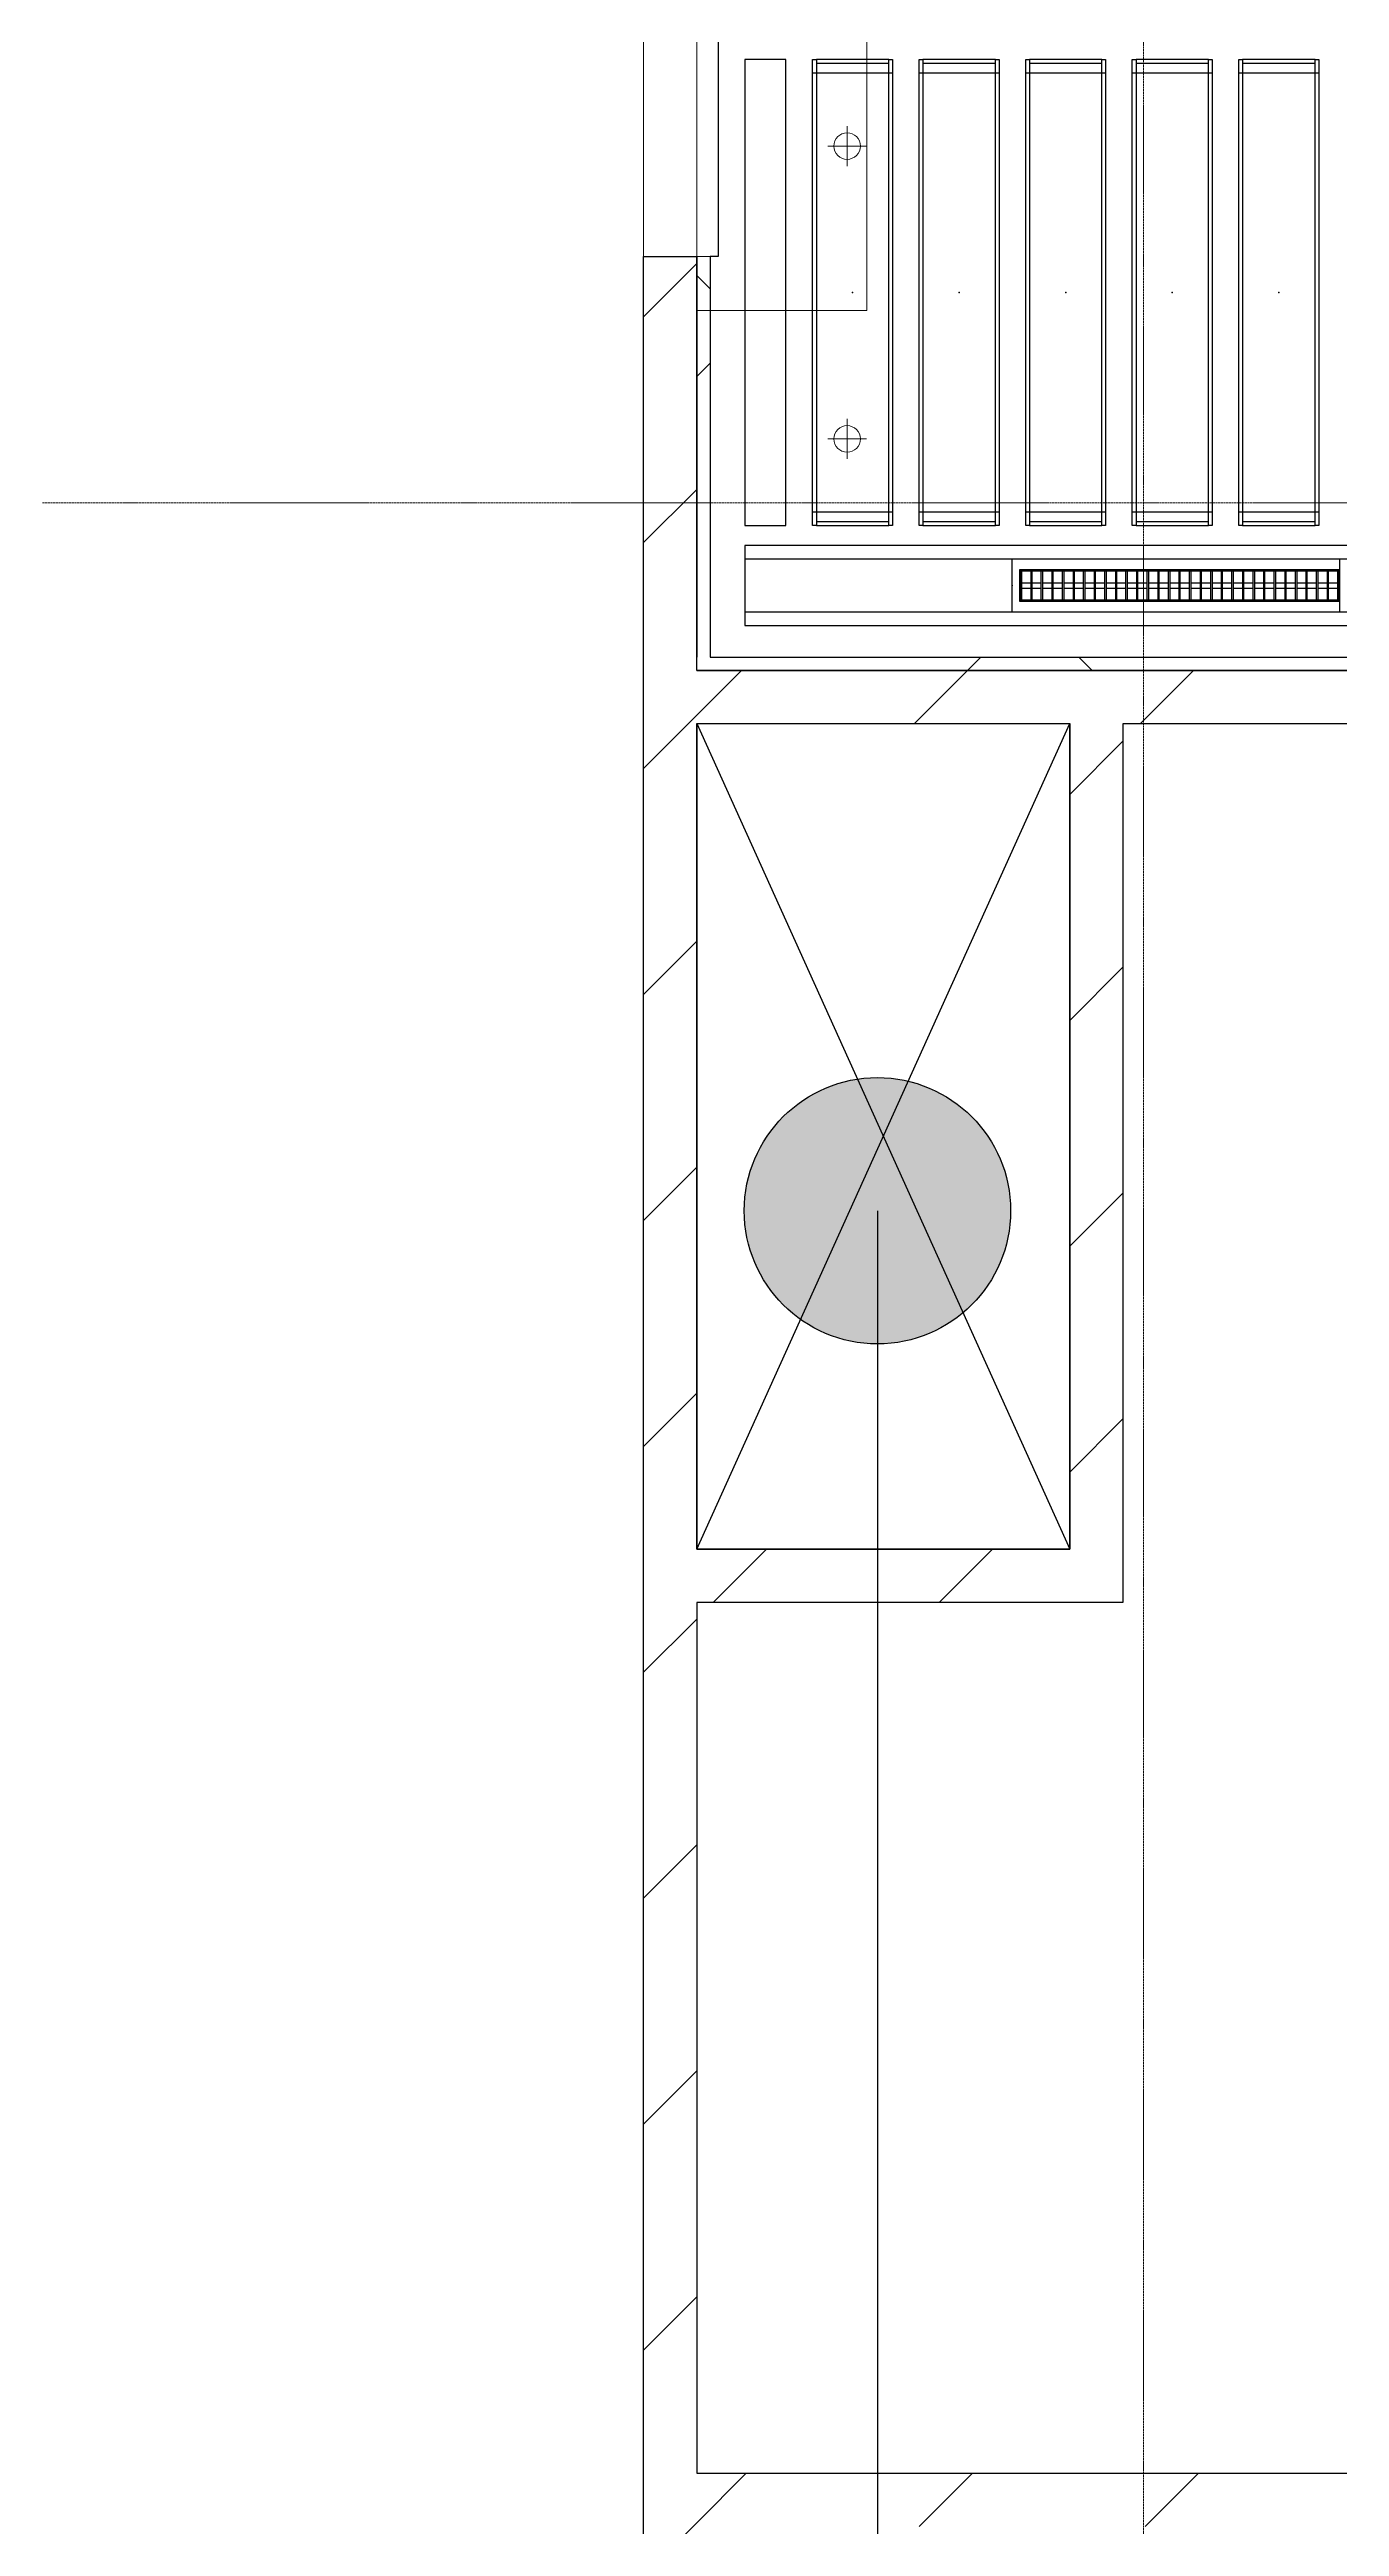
# Model space of a CAD drawing. Header units: millimetres. Extents: x -962357 to -591933, y -35273 to 59420.
# Drawn here: x -725986 to -721144, y -4020 to 5283 of the extents above; entities that cross this region are included whole.
import ezdxf
from ezdxf.enums import TextEntityAlignment as Align

# ---------------------------------------------------------------- set-up
doc = ezdxf.new("R2010")
doc.units = ezdxf.units.MM
doc.linetypes.add('DPA_Grid _ Level 100', pattern=[10, 5.5, -1.6, 1.3, -1.6])
for name, color, linetype in [('000 - WIPEOUT', 250, 'Continuous'), ('001 - ASCESSORIES', 251, 'Continuous'), ('A04_TUBE SERIES', 2, 'Continuous'), ('A11_ALU.SOLID SHEET', 2, 'Continuous')]:
    doc.layers.add(name, color=color, linetype=linetype)
for name, color, linetype, lineweight in [('008 - LIGHTING', 1, 'Continuous', 9), ('_ _ A-DETL-OPENING', 1, 'Continuous', 25), ('A-DETL-GENF', 2, 'Continuous', 9), ('A-DOOR', 3, 'Continuous', 25), ('A-DOOR-E', 2, 'Continuous', 25), ('A-DOOR-HDLN', 2, 'Continuous', 9), ('A-GLAZ-CURT', 2, 'Continuous', 9), ('A-ROOM-IDEN', 3, 'Continuous', 25), ('A-WALL', 5, 'Continuous', 9), ('A-WALL-FNSH', 2, 'Continuous', 9), ('A-WALL-PATT', 1, 'Continuous', 9), ('E-LITE-EQPM', 2, 'Continuous', 9), ('S-GRID', 251, 'Continuous', 9), ('WALL-E', 2, 'Continuous', 9)]:
    doc.layers.add(name, color=color, linetype=linetype, lineweight=lineweight)
pattern_1 = [(45, (2.4, 1), (-424.26407, 424.26407), [])]
pattern_2 = [(45, (2.4, 1), (-1060.6602, 1060.6602), []), (135, (2.4, 1), (-1060.6602, -1060.6602), [])]

# ---------------------------------------------------------------- blocks, each defined once
blk = doc.blocks.new('M_Door-Overhead-Rolling - RS-18924030-4130-01 MULTI-PURPOSE LEVEL - REFLECTED CEILING PLAN')
at = {"layer": 'A-DOOR', "lineweight": 9}
for p, q in [((-1280, 180), (1280, 180)), ((-1280, 100), (-1280, 180)), ((1280, 100), (-1280, 100)), ((1280, 180), (1280, 100))]:
    blk.add_line(p, q, dxfattribs=at)
at = {"layer": 'A-DOOR-HDLN'}
for p, q in [((-1483.2, 738.8), (1483.2, 738.8)), ((-1483.2, 100), (-1483.2, 738.8)), ((1483.2, 100), (1483.2, 738.8)), ((-1483.2, 100), (-1280, 100)), ((1280, 100), (1483.2, 100))]:
    blk.add_line(p, q, dxfattribs=at)
blk = doc.blocks.new('PPLS-PP19_Custom Tile Pattern - Custom Tile Pattern-V70-4130-01 MULTI-PURPOSE LEVEL - REFLECTED CEILING PLAN')
at = {"layer": 'A-GLAZ-CURT'}
for p, q in [((-300, 0), (300, 0)), ((300, 0), (-300, 0)), ((-134.2, 0), (-140, 0)), ((230.1, 0), (300, 0)), ((-300, -50), (300, -50)), ((300, -50), (-300, -50))]:
    blk.add_line(p, q, dxfattribs=at)
at = {"layer": 'A-GLAZ-CURT', "flags": 128}
for points in [[(-300, 0), (-291.6, 0), (-283.3, 0), (-275.2, 0), (-267.3, 0), (-259.5, 0), (-251.8, 0), (-244.2, 0), (-236.7, 0), (-229.4, 0), (-222.1, 0), (-214.8, 0), (-207.7, 0), (-200.8, 0), (-194, 0), (-187.5, 0), (-181.4, 0)], [(-190.4, 0), (-196.4, 0), (-202.6, 0), (-209, 0), (-215.7, 0), (-222.6, 0), (-229.7, 0), (-237, 0), (-244.4, 0), (-252, 0), (-259.7, 0), (-267.5, 0), (-275.5, 0), (-283.6, 0), (-291.7, 0), (-300, 0)], [(-149.4, 0), (-141.8, 0), (-132.8, 0), (-126.1, 0)]]:
    blk.add_lwpolyline(points, dxfattribs=at)
at = {"layer": 'A-GLAZ-CURT'}
for points, knots in [([(-300, 0), (-284.7, 0), (-236.6, 0), (-176.1, 0), (-138.3, 0), (-124.9, 0)], [-5323.127839, -5323.127839, -5323.127839, -5323.127839, -4502.809032, -2700.551212, -1108.984966, -1108.984966, -1108.984966, -1108.984966]), ([(-159.2, 0), (-159.6, 0), (-163.4, 0), (-174, 0), (-185.6, 0), (-209.8, 0), (-232, 0), (-248.9, 0), (-253.5, 0), (-253.7, 0)], [-2257.973564, -2257.973564, -2257.973564, -2257.973564, -2237.412286, -2029.680487, -1755.085331, -1400.429864, -858.079193, -543.655514, -531.287897, -531.287897, -531.287897, -531.287897]), ([(-143.3, 0), (-144.7, 0), (-149.9, 0), (-162, 0), (-177.9, 0), (-199.5, 0), (-215.4, 0), (-225.5, 0), (-226.7, 0)], [-2390.191866, -2390.191866, -2390.191866, -2390.191866, -2308.929706, -2113.765672, -1763.376603, -1422.553702, -978.033455, -910.549282, -910.549282, -910.549282, -910.549282]), ([(-128, 0), (-130.6, 0), (-136.8, 0), (-144.4, 0), (-147.1, 0)], [-5691.037617, -5691.037617, -5691.037617, -5691.037617, -5508.838257, -5319.88299, -5319.88299, -5319.88299, -5319.88299]), ([(-65.9, 0), (-70.5, 0), (-83.9, 0), (-110.9, 0), (-128.7, 0), (-142.4, 0), (-143.6, 0)], [-7788.403577, -7788.403577, -7788.403577, -7788.403577, -7508.296369, -7004.680444, -6449.282163, -6393.465623, -6393.465623, -6393.465623, -6393.465623]), ([(-118.2, 0), (-119.4, 0), (-122.1, 0), (-125.4, 0), (-127, 0), (-127.4, 0)], [-164.249813, -164.249813, -164.249813, -164.249813, -98.539552, -24.539552, 0, 0, 0, 0]), ([(-126.5, 0), (-122.4, 0), (-108.7, 0), (-90.8, 0), (-77.2, 0), (-72.3, 0)], [-5231.017328, -5231.017328, -5231.017328, -5231.017328, -4994.692869, -4542.524482, -4234.633075, -4234.633075, -4234.633075, -4234.633075]), ([(-125.7, 0), (-125.3, 0), (-120.4, 0), (-107.3, 0), (-90.4, 0), (-75.3, 0), (-68.4, 0), (-65.1, 0), (-63.6, 0)], [-4082.700899, -4082.700899, -4082.700899, -4082.700899, -4054.690705, -3793.097032, -3402.597032, -3144.956779, -3050.982048, -2969.237017, -2969.237017, -2969.237017, -2969.237017]), ([(-114.9, 0), (-108, 0), (-98.7, 0), (-91.2, 0), (-90.5, 0)], [-6773.888853, -6773.888853, -6773.888853, -6773.888853, -6236.997189, -6184.855039, -6184.855039, -6184.855039, -6184.855039]), ([(-58.7, 0), (-59.6, 0), (-65.7, 0), (-81.2, 0), (-99.4, 0), (-111.4, 0), (-113.3, 0)], [-1113.463882, -1113.463882, -1113.463882, -1113.463882, -1060.00838, -740.068933, -229.489605, -123.718209, -123.718209, -123.718209, -123.718209]), ([(-39.2, 0), (-39.7, 0), (-45.3, 0), (-56.2, 0), (-75.6, 0), (-92, 0), (-103.2, 0), (-106.1, 0)], [-1826.829157, -1826.829157, -1826.829157, -1826.829157, -1792.521578, -1466.981642, -1208.454564, -789.402658, -608.943052, -608.943052, -608.943052, -608.943052]), ([(-96.4, 0), (-96.2, 0), (-90.9, 0), (-71.3, 0), (-42.5, 0), (-15.2, 0), (-3.8, 0), (-1, 0)], [-5115.12164, -5115.12164, -5115.12164, -5115.12164, -5103.229623, -4799.173296, -4065.652676, -3589.737505, -3410.081093, -3410.081093, -3410.081093, -3410.081093]), ([(-67.9, 0), (-73, 0), (-81.1, 0), (-89.2, 0), (-91.8, 0)], [-2627.997013, -2627.997013, -2627.997013, -2627.997013, -2193.204658, -1970.99776, -1970.99776, -1970.99776, -1970.99776]), ([(-79.5, 0), (-79.3, 0), (-74.9, 0), (-70.9, 0), (-67.4, 0)], [-1286.743147, -1286.743147, -1286.743147, -1286.743147, -1274.333717, -1073.56893, -1073.56893, -1073.56893, -1073.56893]), ([(-29, 0), (-34, 0), (-43.7, 0), (-55.8, 0), (-63.3, 0), (-65.5, 0)], [-2680.714891, -2680.714891, -2680.714891, -2680.714891, -2413.671296, -2161.752162, -2037.343317, -2037.343317, -2037.343317, -2037.343317]), ([(31.2, 0), (26, 0), (12, 0), (-16.9, 0), (-42.2, 0), (-56.4, 0), (-58.5, 0)], [-4496.803627, -4496.803627, -4496.803627, -4496.803627, -4222.080604, -3745.412743, -2981.410125, -2831.320802, -2831.320802, -2831.320802, -2831.320802]), ([(-49.8, 0), (-48.2, 0), (-45.4, 0), (-42.6, 0), (-41.8, 0)], [-4417.7536, -4417.7536, -4417.7536, -4417.7536, -4321.566175, -4270.495146, -4270.495146, -4270.495146, -4270.495146]), ([(71, 0), (70.7, 0), (65.3, 0), (53.5, 0), (37, 0), (24.1, 0), (12.8, 0), (-2.9, 0), (-20.6, 0), (-32.8, 0), (-42.4, 0), (-47, 0), (-47.8, 0)], [-2966.590051, -2966.590051, -2966.590051, -2966.590051, -2950.589685, -2634.532728, -2313.748533, -2106.613311, -1925.670641, -1617.263037, -1290.787923, -1039.307308, -819.71621, -773.893057, -773.893057, -773.893057, -773.893057]), ([(-45.9, 0), (-43, 0), (-37.8, 0), (-33.6, 0), (-32.3, 0)], [-3487.344885, -3487.344885, -3487.344885, -3487.344885, -3315.260113, -3238.248822, -3238.248822, -3238.248822, -3238.248822]), ([(-31.3, 0), (-28.4, 0), (-17, 0), (8.8, 0), (43.4, 0), (68.5, 0), (77.9, 0), (79.3, 0)], [-6062.162279, -6062.162279, -6062.162279, -6062.162279, -5862.463379, -5340.621928, -4573.028122, -4094.177415, -3998.447461, -3998.447461, -3998.447461, -3998.447461]), ([(2.8, 0), (-4.7, 0), (-14.7, 0), (-28.9, 0), (-31.3, 0)], [-9880.810509, -9880.810509, -9880.810509, -9880.810509, -9424.652049, -9299.586361, -9299.586361, -9299.586361, -9299.586361]), ([(-29, 0), (-28.7, 0), (-27.4, 0), (-24.5, 0), (-22.6, 0)], [-166.548282, -166.548282, -166.548282, -166.548282, -102.06493, 0, 0, 0, 0]), ([(-22.6, 0), (-20.3, 0), (-17, 0), (-12.7, 0), (-10.9, 0), (-9.9, 0)], [-56468.192263, -56468.192263, -56468.192263, -56468.192263, -56344.022017, -56303.229861, -56238.992205, -56238.992205, -56238.992205, -56238.992205]), ([(-21.2, 0), (-19.4, 0), (-11.8, 0), (-1.3, 0), (4.5, 0)], [-2989.152759, -2989.152759, -2989.152759, -2989.152759, -2864.387349, -2490.960632, -2490.960632, -2490.960632, -2490.960632]), ([(0.5, 0), (-2.2, 0), (-6.9, 0), (-11, 0), (-12.4, 0)], [-2679.34943, -2679.34943, -2679.34943, -2679.34943, -2518.50168, -2435.772209, -2435.772209, -2435.772209, -2435.772209]), ([(-3.4, 0), (-0.6, 0), (14, 0), (42.8, 0), (88.7, 0), (120.6, 0), (138.3, 0), (138.5, 0)], [-439.821474, -439.821474, -439.821474, -439.821474, -429.606584, -390.253598, -346.313304, -291.370682, -290.5735, -290.5735, -290.5735, -290.5735]), ([(3.4, 0), (4.6, 0), (8, 0), (16, 0), (22.5, 0), (24.5, 0)], [-211.182196, -211.182196, -211.182196, -211.182196, -206.416616, -198.214427, -187.717507, -187.717507, -187.717507, -187.717507]), ([(103.1, 0), (101.1, 0), (86.3, 0), (63.3, 0), (37, 0), (25.3, 0), (20.9, 0)], [-375.435014, -375.435014, -375.435014, -375.435014, -369.147452, -330.153101, -307.516438, -289.397823, -289.397823, -289.397823, -289.397823]), ([(21.5, 0), (22, 0), (24.6, 0), (31, 0), (39, 0), (48.3, 0), (52.8, 0), (53.9, 0)], [-1992.768506, -1992.768506, -1992.768506, -1992.768506, -1956.422387, -1818.904206, -1645.594513, -1443.202566, -1370.028348, -1370.028348, -1370.028348, -1370.028348]), ([(136.4, 0), (121.7, 0), (86.9, 0), (51.2, 0), (31.2, 0)], [-106.750556, -106.750556, -106.750556, -106.750556, -59.610984, 0, 0, 0, 0]), ([(36.3, 0), (37.8, 0), (46.7, 0), (52.8, 0), (56.3, 0)], [-314.598523, -314.598523, -314.598523, -314.598523, -305.899624, -292.458861, -292.458861, -292.458861, -292.458861]), ([(100.3, 0), (90.4, 0), (75.2, 0), (57.8, 0), (46.5, 0), (41.8, 0), (38.2, 0), (37.3, 0)], [-395.777283, -395.777283, -395.777283, -395.777283, -357.622665, -341.267687, -334.000314, -326.15566, -321.97841, -321.97841, -321.97841, -321.97841]), ([(39, 0), (43.3, 0), (54.4, 0), (67.2, 0), (73, 0)], [-4639.627446, -4639.627446, -4639.627446, -4639.627446, -4353.683244, -3976.823525, -3976.823525, -3976.823525, -3976.823525]), ([(96.7, 0), (97, 0), (100.3, 0), (109, 0), (120.8, 0), (139.9, 0), (160.9, 0), (176.3, 0), (182.7, 0)], [-2253.533331, -2253.533331, -2253.533331, -2253.533331, -2233.599744, -2052.234781, -1843.028543, -1530.39897, -1095.004608, -662.803921, -662.803921, -662.803921, -662.803921]), ([(131.4, 0), (132.9, 0), (139.5, 0), (148, 0), (152.6, 0)], [-625.910216, -625.910216, -625.910216, -625.910216, -618.981161, -603.66234, -603.66234, -603.66234, -603.66234]), ([(162.8, 0), (165.4, 0), (168.7, 0), (170.7, 0), (170.7, 0)], [-111.264224, -111.264224, -111.264224, -111.264224, -56.742688, -55.632112, -55.632112, -55.632112, -55.632112]), ([(300, 0), (286.5, 0), (254.2, 0), (207.1, 0), (179.8, 0), (166.2, 0), (164.9, 0)], [-285.253232, -285.253232, -285.253232, -285.253232, -244.693688, -187.987675, -143.776725, -138.771843, -138.771843, -138.771843, -138.771843]), ([(171.5, 0), (176.5, 0), (188.6, 0), (194.3, 0), (195.7, 0)], [-7971.819559, -7971.819559, -7971.819559, -7971.819559, -7784.112253, -7707.76565, -7707.76565, -7707.76565, -7707.76565]), ([(185.8, 0), (186.9, 0), (192.6, 0), (208.8, 0), (219.4, 0), (230.1, 0)], [-46.257281, -46.257281, -46.257281, -46.257281, -41.623857, -24.459831, 0, 0, 0, 0]), ([(219.8, 0), (225.3, 0), (244.4, 0), (264.9, 0), (276, 0), (279, 0)], [-6915.603924, -6915.603924, -6915.603924, -6915.603924, -6582.165592, -6068.460911, -5859.388289, -5859.388289, -5859.388289, -5859.388289]), ([(286.1, 0), (286.6, 0), (288.3, 0), (293.6, 0), (297.8, 0), (300, 0)], [-4011.010929, -4011.010929, -4011.010929, -4011.010929, -3959.664717, -3862.421465, -3746.95702, -3746.95702, -3746.95702, -3746.95702])]:
    blk.add_open_spline(points, degree=3, knots=knots, dxfattribs=at)
for points in [[(-122.9, 0), (-125.3, 0), (-129.6, 0), (-133.8, 0)], [(-108.5, 0), (-104.3, 0), (-99.2, 0), (-91.5, 0)], [(67.8, 0), (71.7, 0), (75.7, 0), (79.6, 0)]]:
    blk.add_open_spline(points, degree=3, dxfattribs=at)
blk = doc.blocks.new('*U612')
at = {"layer": 'A-GLAZ-CURT'}
blk.add_blockref('PPLS-PP19_Custom Tile Pattern - Custom Tile Pattern-V70-4130-01 MULTI-PURPOSE LEVEL - REFLECTED CEILING PLAN', (23400, -580), dxfattribs=at)
blk = doc.blocks.new('LGF_DL_SAA_LowPower_DL1a - LGF_DL_SAA_LowPower_DL1a-8832329-4130-01 MULTI-PURPOSE LEVEL - REFLECTED CEILING PLAN')
at = {"layer": 'A-DETL-GENF'}
for p, q in [((72.5, 0), (-72.5, 0)), ((0, 75), (0, -75))]:
    blk.add_line(p, q, dxfattribs=at)
blk.add_circle((0, 0), 50, dxfattribs=at)
blk = doc.blocks.new('C-1-PP19-AR-4130-01-B_20250829-225100_EXLIGHT')
at = {"layer": 'E-LITE-EQPM', "extrusion": (0, 0, -1), "rotation": 180}
for p in [(-21688, 1340), (-21688, 240)]:
    blk.add_blockref('LGF_DL_SAA_LowPower_DL1a - LGF_DL_SAA_LowPower_DL1a-8832329-4130-01 MULTI-PURPOSE LEVEL - REFLECTED CEILING PLAN', p, dxfattribs=at)
blk = doc.blocks.new('*U724')
blk.add_wipeout([(-25, 0), (25, 0), (25, 24555), (-25, 24555)]).dxf.layer = '000 - WIPEOUT'
at = {"layer": 'A04_TUBE SERIES', "color": 0}
blk.add_lwpolyline([(-25, 0), (25, 0), (25, 24555), (-25, 24555)], close=True, dxfattribs=at)
at = {"layer": 'Defpoints', "color": 250, "flags": 1}
blk.add_attdef('EXTR.OVL-LENGTH_', (-33.1, -9), '', height=5, dxfattribs=at)
blk = doc.blocks.new('*U726')
blk.add_wipeout([(-25, 0), (25, 0), (25, 24555), (-25, 24555)]).dxf.layer = '000 - WIPEOUT'
at = {"layer": 'A04_TUBE SERIES', "color": 0}
blk.add_lwpolyline([(-25, 0), (25, 0), (25, 24555), (-25, 24555)], close=True, dxfattribs=at)
at = {"layer": 'Defpoints', "color": 250, "flags": 1}
blk.add_attdef('EXTR.OVL-LENGTH_', (-33.1, -9), '', height=5, dxfattribs=at)
blk = doc.blocks.new('*U570')
at = {"color": 1}
blk.add_wipeout([(600, -60), (-600, -60), (-600, 60), (600, 60)], dxfattribs=at).dxf.layer = '000 - WIPEOUT'
at = {"layer": '001 - ASCESSORIES', "color": 0}
blk.add_lwpolyline([(600, -60), (-600, -60), (-600, 60), (600, 60)], close=True, dxfattribs=at)
at = {"layer": '001 - ASCESSORIES'}
for points in [[(-593.5, -55), (-598.5, -55), (-598.5, 55), (-593.5, 55)], [(595, -55), (-595, -55), (-595, 55), (595, 55)], [(-558.8, -55), (-553.8, -55), (-553.8, 55), (-558.8, 55)], [(-514, -55), (-519, -55), (-519, 55), (-514, 55)], [(-479.3, -55), (-474.3, -55), (-474.3, 55), (-479.3, 55)], [(-434.6, -55), (-439.6, -55), (-439.6, 55), (-434.6, 55)], [(-399.8, -55), (-394.8, -55), (-394.8, 55), (-399.8, 55)], [(-355.1, -55), (-360.1, -55), (-360.1, 55), (-355.1, 55)], [(-320.4, -55), (-315.4, -55), (-315.4, 55), (-320.4, 55)], [(-275.6, -55), (-280.6, -55), (-280.6, 55), (-275.6, 55)], [(-240.9, -55), (-235.9, -55), (-235.9, 55), (-240.9, 55)], [(-196.2, -55), (-201.2, -55), (-201.2, 55), (-196.2, 55)], [(-161.4, -55), (-156.4, -55), (-156.4, 55), (-161.4, 55)], [(-116.7, -55), (-121.7, -55), (-121.7, 55), (-116.7, 55)], [(-82, -55), (-77, -55), (-77, 55), (-82, 55)], [(-37.2, -55), (-42.2, -55), (-42.2, 55), (-37.2, 55)], [(-2.5, -55), (2.5, -55), (2.5, 55), (-2.5, 55)], [(42.2, -55), (37.2, -55), (37.2, 55), (42.2, 55)], [(77, -55), (82, -55), (82, 55), (77, 55)], [(121.7, -55), (116.7, -55), (116.7, 55), (121.7, 55)], [(156.4, -55), (161.4, -55), (161.4, 55), (156.4, 55)], [(201.2, -55), (196.2, -55), (196.2, 55), (201.2, 55)], [(235.9, -55), (240.9, -55), (240.9, 55), (235.9, 55)], [(280.6, -55), (275.6, -55), (275.6, 55), (280.6, 55)], [(315.4, -55), (320.4, -55), (320.4, 55), (315.4, 55)], [(360.1, -55), (355.1, -55), (355.1, 55), (360.1, 55)], [(394.8, -55), (399.8, -55), (399.8, 55), (394.8, 55)], [(439.6, -55), (434.6, -55), (434.6, 55), (439.6, 55)], [(474.3, -55), (479.3, -55), (479.3, 55), (474.3, 55)], [(519, -55), (514, -55), (514, 55), (519, 55)], [(553.8, -55), (558.8, -55), (558.8, 55), (553.8, 55)], [(598.5, -55), (593.5, -55), (593.5, 55), (598.5, 55)]]:
    blk.add_lwpolyline(points, close=True, dxfattribs=at)
for points in [[(-593.5, 10), (-558.8, 10)], [(-553.8, 10), (-519, 10)], [(-514, 10), (-479.3, 10)], [(-474.3, 10), (-439.6, 10)], [(-434.6, 10), (-399.8, 10)], [(-394.8, 10), (-360.1, 10)], [(-355.1, 10), (-320.4, 10)], [(-315.4, 10), (-280.6, 10)], [(-275.6, 10), (-240.9, 10)], [(-235.9, 10), (-201.2, 10)], [(-196.2, 10), (-161.4, 10)], [(-156.4, 10), (-121.7, 10)], [(-116.7, 10), (-82, 10)], [(-77, 10), (-42.2, 10)], [(-37.2, 10), (-2.5, 10)], [(2.5, 10), (37.2, 10)], [(42.2, 10), (77, 10)], [(82, 10), (116.7, 10)], [(121.7, 10), (156.4, 10)], [(161.4, 10), (196.2, 10)], [(201.2, 10), (235.9, 10)], [(240.9, 10), (275.6, 10)], [(280.6, 10), (315.4, 10)], [(320.4, 10), (355.1, 10)], [(360.1, 10), (394.8, 10)], [(399.8, 10), (434.6, 10)], [(439.6, 10), (474.3, 10)], [(479.3, 10), (514, 10)], [(519, 10), (553.8, 10)], [(558.8, 10), (593.5, 10)], [(-593.5, -10), (-558.8, -10)], [(-553.8, -10), (-519, -10)], [(-514, -10), (-479.3, -10)], [(-474.3, -10), (-439.6, -10)], [(-434.6, -10), (-399.8, -10)], [(-394.8, -10), (-360.1, -10)], [(-355.1, -10), (-320.4, -10)], [(-315.4, -10), (-280.6, -10)], [(-275.6, -10), (-240.9, -10)], [(-235.9, -10), (-201.2, -10)], [(-196.2, -10), (-161.4, -10)], [(-156.4, -10), (-121.7, -10)], [(-116.7, -10), (-82, -10)], [(-77, -10), (-42.2, -10)], [(-37.2, -10), (-2.5, -10)], [(2.5, -10), (37.2, -10)], [(42.2, -10), (77, -10)], [(82, -10), (116.7, -10)], [(121.7, -10), (156.4, -10)], [(161.4, -10), (196.2, -10)], [(201.2, -10), (235.9, -10)], [(240.9, -10), (275.6, -10)], [(280.6, -10), (315.4, -10)], [(320.4, -10), (355.1, -10)], [(360.1, -10), (394.8, -10)], [(399.8, -10), (434.6, -10)], [(439.6, -10), (474.3, -10)], [(479.3, -10), (514, -10)], [(519, -10), (553.8, -10)], [(558.8, -10), (593.5, -10)]]:
    blk.add_lwpolyline(points, dxfattribs=at)
blk = doc.blocks.new('*U742')
blk.add_point((0, 0))
at = {"layer": 'Defpoints', "color": 250}
blk.add_text('AL.SHEET-HAT-TYPE-C', height=7, rotation=270, dxfattribs=at).set_placement((15, 0), align=Align.BOTTOM_CENTER)
blk.add_wipeout([(0, -100), (350, -100), (350, 100), (0, 100)]).dxf.layer = '000 - WIPEOUT'
at = {"layer": 'A11_ALU.SOLID SHEET', "color": 0}
blk.add_lwpolyline([(0, -100), (350, -100), (350, 100), (0, 100)], close=True, dxfattribs=at)
blk = doc.blocks.new('*U613')
blk.add_point((0, 0))
at = {"layer": 'Defpoints', "color": 250}
blk.add_text('AL.SHEET-HAT-TYPE-C', height=7, rotation=270, dxfattribs=at).set_placement((15, 0), align=Align.BOTTOM_CENTER)
blk.add_wipeout([(0, -100), (1004, -100), (1004, 100), (0, 100)]).dxf.layer = '000 - WIPEOUT'
at = {"layer": 'A11_ALU.SOLID SHEET', "color": 0}
blk.add_lwpolyline([(0, -100), (1004, -100), (1004, 100), (0, 100)], close=True, dxfattribs=at)
blk = doc.blocks.new('*U619')
for p, q in [((-825.3, 11850), (-825.3, 12150)), ((825, 12150), (825, 11850)), ((-825.3, 11450), (-825.3, 11750)), ((825, 11750), (825, 11450)), ((-825.3, 11050), (-825.3, 11350)), ((825, 11350), (825, 11050)), ((-825.3, 10650), (-825.3, 10950)), ((825, 10950), (825, 10650)), ((-825.3, 10250), (-825.3, 10550)), ((825, 10550), (825, 10250))]:
    blk.add_line(p, q)
for p in [(0, 12000), (0, 11600), (0, 11200), (0, 10800), (0, 10400)]:
    blk.add_point(p)
at = {"layer": 'A11_ALU.SOLID SHEET', "color": 0}
for points in [[(-875, 12150), (875, 12150), (875, 12136), (-875, 12136)], [(-875, 11864), (-861, 11864), (-861, 12136), (-875, 12136)], [(875, 12136), (861, 12136), (861, 11864), (875, 11864)], [(-875, 11864), (875, 11864), (875, 11850), (-875, 11850)], [(-875, 11750), (875, 11750), (875, 11736), (-875, 11736)], [(-875, 11464), (-861, 11464), (-861, 11736), (-875, 11736)], [(875, 11736), (861, 11736), (861, 11464), (875, 11464)], [(-875, 11464), (875, 11464), (875, 11450), (-875, 11450)], [(-875, 11350), (875, 11350), (875, 11336), (-875, 11336)], [(-875, 11064), (-861, 11064), (-861, 11336), (-875, 11336)], [(875, 11336), (861, 11336), (861, 11064), (875, 11064)], [(-875, 11064), (875, 11064), (875, 11050), (-875, 11050)], [(-875, 10950), (875, 10950), (875, 10936), (-875, 10936)], [(-875, 10664), (-861, 10664), (-861, 10936), (-875, 10936)], [(875, 10936), (861, 10936), (861, 10664), (875, 10664)], [(-875, 10664), (875, 10664), (875, 10650), (-875, 10650)], [(-875, 10550), (875, 10550), (875, 10536), (-875, 10536)], [(-875, 10264), (-861, 10264), (-861, 10536), (-875, 10536)], [(875, 10536), (861, 10536), (861, 10264), (875, 10264)], [(-875, 10264), (875, 10264), (875, 10250), (-875, 10250)]]:
    blk.add_lwpolyline(points, close=True, dxfattribs=at)
blk = doc.blocks.new('*U623')
at = {"layer": 'Defpoints'}
blk.add_point((0, 0), dxfattribs=at)
blk.add_wipeout([(875, 250), (875, 405), (-875, 405), (-875, 250)]).dxf.layer = '000 - WIPEOUT'
at = {"layer": 'A11_ALU.SOLID SHEET', "color": 0}
blk.add_lwpolyline([(875, 250), (875, 405), (-875, 405), (-875, 250)], close=True, dxfattribs=at)
at = {"layer": 'Defpoints'}
blk.add_point((0, 400), dxfattribs=at)
blk = doc.blocks.new('*U856')
blk.add_lwpolyline([(21173.4, -580), (28210, -580), (28210, -6850), (45954.2, -6850), (45954.2, 600), (82995.1, 600), (83086.5, 650), (90052, 650), (90392, 990), (103159.2, 990), (103159.2, 4990), (21173.4, 4990), (21173.4, 3485.5), (21203.4, 3485.5), (21203.4, 925.5), (21173.4, 925.5), (21173.4, -580)])
at = {"layer": 'A11_ALU.SOLID SHEET', "color": 0, "linetype": 'ByBlock', "rotation": 90}
blk.add_blockref('*U619', (33708.5, 790), dxfattribs=at)
blk.add_blockref('*U623', (21708.5, 790), dxfattribs=at)
at = {"layer": 'A11_ALU.SOLID SHEET', "color": 1}
blk.add_blockref('*U742', (23536, -310), dxfattribs=at)
at = {"layer": '008 - LIGHTING'}
blk.add_blockref('*U570', (22936, -310), dxfattribs=at)
at = {"layer": 'A11_ALU.SOLID SHEET', "color": 1, "rotation": 180}
blk.add_blockref('*U613', (22307.5, -310), dxfattribs=at)
at = {"layer": 'A04_TUBE SERIES', "color": 0, "linetype": 'ByBlock', "rotation": 270}
for name, p in [('*U726', (21303.5, -185)), ('*U724', (21303.5, -435))]:
    blk.add_blockref(name, p, dxfattribs=at)

msp = doc.modelspace()

# ---------------------------------------------------------------- hatches: boundary and pattern name
at = {"layer": 'A-WALL-PATT'}
h = msp.add_hatch(dxfattribs=at)
h.set_pattern_fill('FP_2', color=256, style=0, pattern_type=2)
h.set_pattern_definition(pattern_1)
h.paths.add_polyline_path([(-723556.6, -4540), (-723556.6, 4505.5), (-723756.6, 4505.5), (-723756.6, -4540), (-723656.6, -4540)])
h.paths.add_polyline_path([(-723656.6, 7065.5), (-723556.6, 7065.5), (-723556.6, 9280), (-723756.6, 9280), (-723756.6, 7065.5)])

# ---------------------------------------------------------------- linework, layer by layer
at = {"layer": '_ _ A-DETL-OPENING'}
msp.add_line((-723556.6, -349), (-723556.6, 2751), dxfattribs=at)
at = {"layer": 'A-WALL', "color": 7, "lineweight": 25}
for p, q in [((-723756.6, -4540), (-723756.6, 4505.5)), ((-723756.6, 4505.5), (-723656.6, 4505.5)), ((-723656.6, 4505.5), (-723556.6, 4505.5)), ((-723556.6, 4505.5), (-723556.6, 3000)), ((-723556.6, 3000), (-723556.6, 4505.5)), ((-723556.6, 2950), (-723556.6, 3000)), ((-723556.6, 2750), (-723556.6, -350)), ((-723556.6, -550), (-723556.6, -3820))]:
    msp.add_line(p, q, dxfattribs=at)
at = {"layer": 'WALL-E'}
for p, q in [((-723756.6, 7065.5), (-723756.6, 4505.5)), ((-723756.6, 4505.5), (-723556.6, 4505.5))]:
    msp.add_line(p, q, dxfattribs=at)

# ---------------------------------------------------------------- block references
at = {"layer": 'A11_ALU.SOLID SHEET', "color": 2}
msp.add_blockref('*U856', (-744680, 3580), dxfattribs=at)

# ---------------------------------------------------------------- next in the draw order: hatches: boundary and pattern name
at = {"layer": 'A-ROOM-IDEN'}
h = msp.add_hatch(color=256, dxfattribs=at)
edge = h.paths.add_edge_path()
edge.add_arc((-722878.1, 921.4), 500, 0, 360)
at = {"layer": 'A-WALL-PATT'}
h = msp.add_hatch(dxfattribs=at)
h.set_pattern_fill('FP_3', color=256, style=0, pattern_type=2)
h.set_pattern_definition(pattern_2)
h.paths.add_polyline_path([(-723506.6, 3000), (-723506.6, 4505.5), (-723556.6, 4505.5), (-723556.6, 3000)])
h.paths.add_polyline_path([(-723506.6, 7065.5), (-723506.6, 8570), (-723556.6, 8570), (-723556.6, 7065.5)])
h = msp.add_hatch(dxfattribs=at)
h.set_pattern_fill('FP_3', color=256, style=0, pattern_type=2)
h.set_pattern_definition(pattern_2)
h.paths.add_polyline_path([(-716520, 2950), (-716470, 2950), (-716470, 3000), (-717813.7, 3000), (-717872.9, 2973.5), (-717872.9, 2962.9), (-717888.7, 2966.5), (-717925.6, 2950), (-716720, 2950)])
h.paths.add_polyline_path([(-723556.6, 2950), (-717938.9, 2950), (-717955, 2986.1), (-717924, 3000), (-723556.6, 3000)])
h = msp.add_hatch(dxfattribs=at)
h.set_pattern_fill('FP_2', color=256, style=0, pattern_type=2)
h.set_pattern_definition(pattern_1)
h.paths.add_polyline_path([(-716780, 2750), (-716720, 2750), (-716720, 2950), (-723556.6, 2950), (-723556.6, 2750), (-717432.7, 2750)])
h = msp.add_hatch(dxfattribs=at)
h.set_pattern_fill('FP_2', color=256, style=0, pattern_type=2)
h.set_pattern_definition(pattern_1)
h.paths.add_polyline_path([(-721956.6, -550), (-721956.6, 2750), (-722156.6, 2750), (-722156.6, -550)])
h = msp.add_hatch(dxfattribs=at)
h.set_pattern_fill('FP_2', color=256, style=0, pattern_type=2)
h.set_pattern_definition(pattern_1)
h.paths.add_polyline_path([(-722156.6, -550), (-722156.6, -350), (-723556.6, -350), (-723556.6, -550)])
h = msp.add_hatch(dxfattribs=at)
h.set_pattern_fill('FP_2', color=256, style=0, pattern_type=2)
h.set_pattern_definition(pattern_1)
h.paths.add_polyline_path([(-723556.6, -4020), (-716720, -4020), (-716720, -3820), (-723556.6, -3820)])

# ---------------------------------------------------------------- next in the draw order: linework, layer by layer
at = {"layer": '_ _ A-DETL-OPENING'}
for p, q in [((-723556.6, -349), (-722156.6, 2751)), ((-723556.6, 2751), (-722156.6, -349)), ((-723556.6, 2751), (-722156.6, 2751)), ((-722156.6, 2751), (-722156.6, -349)), ((-722156.6, -349), (-723556.6, -349))]:
    msp.add_line(p, q, dxfattribs=at)
at = {"layer": 'A-ROOM-IDEN'}
msp.add_line((-722878.1, 921.4), (-722878.1, -17251.5), dxfattribs=at)
msp.add_circle((-722878.1, 921.4), 500, dxfattribs=at)
at = {"layer": 'A-WALL', "color": 7, "lineweight": 25}
for p, q in [((-723556.6, 2950), (-717980, 2950)), ((-717980, 2950), (-723556.6, 2950)), ((-722156.6, 2750), (-723556.6, 2750)), ((-722156.6, -350), (-722156.6, 2750)), ((-718120, 2750), (-721956.6, 2750)), ((-721956.6, 2750), (-721956.6, -550)), ((-723556.6, -350), (-722156.6, -350)), ((-722156.6, -550), (-723556.6, -550)), ((-721956.6, -550), (-722156.6, -550)), ((-723556.6, -3820), (-716720, -3820))]:
    msp.add_line(p, q, dxfattribs=at)
at = {"layer": 'A-WALL-FNSH', "color": 250}
for p, q in [((-723556.6, 4505.5), (-723506.6, 4505.5)), ((-723506.6, 4505.5), (-723506.6, 3000)), ((-723506.6, 3000), (-717980, 3000))]:
    msp.add_line(p, q, dxfattribs=at)
at = {"layer": 'S-GRID', "linetype": 'DPA_Grid _ Level 100'}
for p, q in [((-721880, -30741.3), (-721880, 54920.2)), ((-602984.2, 3580), (-957857, 3580))]:
    msp.add_line(p, q, dxfattribs=at)
at = {"layer": 'WALL-E'}
msp.add_line((-723556.6, 4505.5), (-723506.6, 4505.5), dxfattribs=at)

# ---------------------------------------------------------------- next in the draw order: block references
for name in ['*U612', 'C-1-PP19-AR-4130-01-B_20250829-225100_EXLIGHT']:
    msp.add_blockref(name, (-744680, 3580))
at = {"layer": 'A-DOOR-E', "rotation": 270}
msp.add_blockref('M_Door-Overhead-Rolling - RS-18924030-4130-01 MULTI-PURPOSE LEVEL - REFLECTED CEILING PLAN', (-723656.5, 5785.5), dxfattribs=at)

doc.saveas('drawing.dxf')
